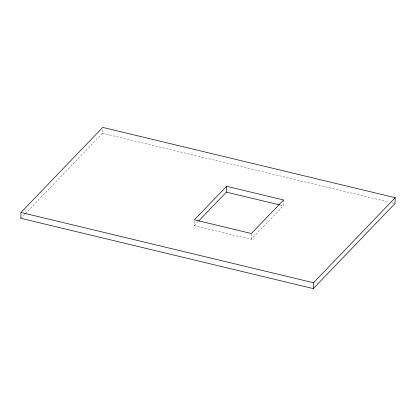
<?xml version="1.0" encoding="UTF-8"?>
<svg xmlns="http://www.w3.org/2000/svg" width="416" height="416" viewBox="0 0 416 416"><rect width="100%" height="100%" fill="white"/><g stroke="black" fill="none" stroke-linecap="round" stroke-linejoin="round"><path stroke-width="0.31" stroke-dasharray="2.08 1.56" d="M25.288 213.626L102.497 133.245L102.669 128.705M283.582 199.976L283.369 205.816L251.155 239.356L194.173 225.659L194.366 220.47M251.155 239.356L251.342 234.166M20.8 218.301L24.84 214.094M194.173 225.659L198.198 221.468M102.497 133.245L389.298 202.176M391.825 202.779L394.352 203.388M280.238 205.062L283.369 205.816"/><path stroke-width="0.62" d="M21.013 212.462L20.8 218.301L313.284 288.595L394.987 203.538L395.2 197.699L102.716 127.405L21.013 212.462L313.503 282.755L395.2 197.699M198.645 221.005L226.387 192.119L226.606 186.28L283.582 199.976L251.368 233.516L194.386 219.82L226.606 186.28M313.284 288.595L313.503 282.755M226.387 192.119L279.614 204.911"/></g></svg>
